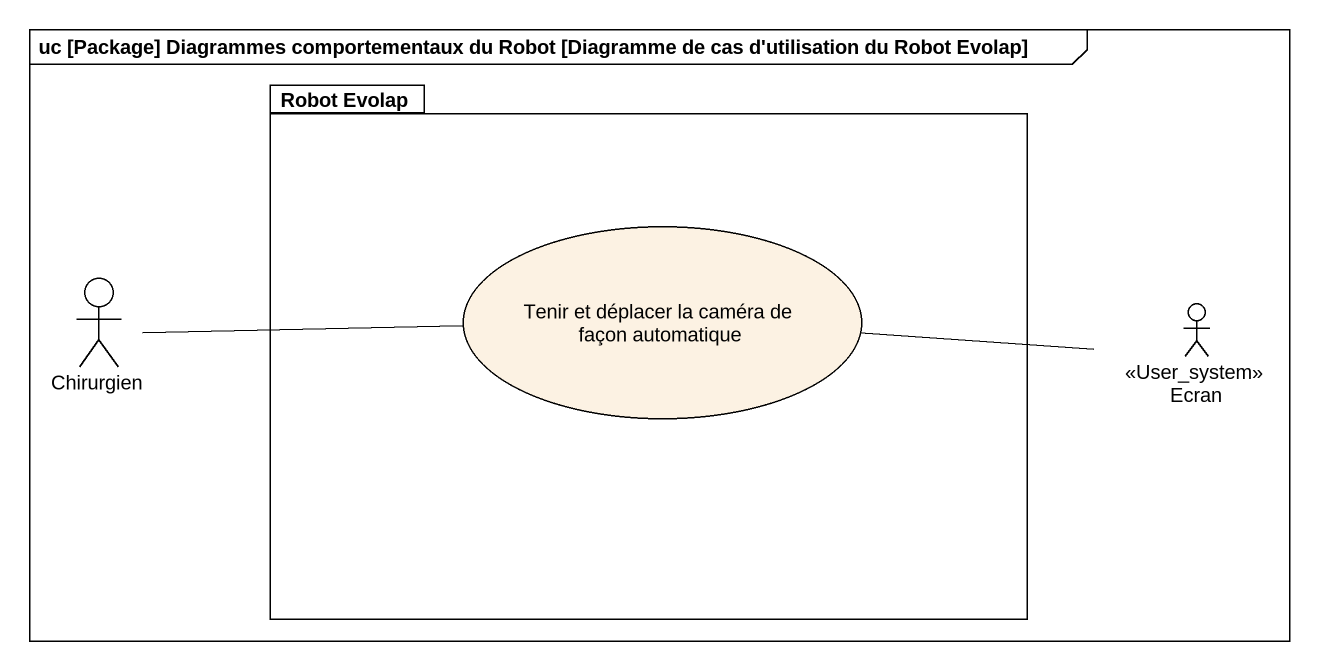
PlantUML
@startuml
mainframe uc [Package] Diagrammes comportementaux du Robot [Diagramme de cas d'utilisation du Robot Evolap]
package "Robot Evolap" as Robot_Evolap {
  usecase "Tenir et déplacer la caméra de façon automatique" as Tenir_et_déplacer_la_caméra
}
actor Chirurgien
actor Ecran <<User_system>>
Chirurgien -right- Tenir_et_déplacer_la_caméra
Ecran -left- Tenir_et_déplacer_la_caméra
@enduml
